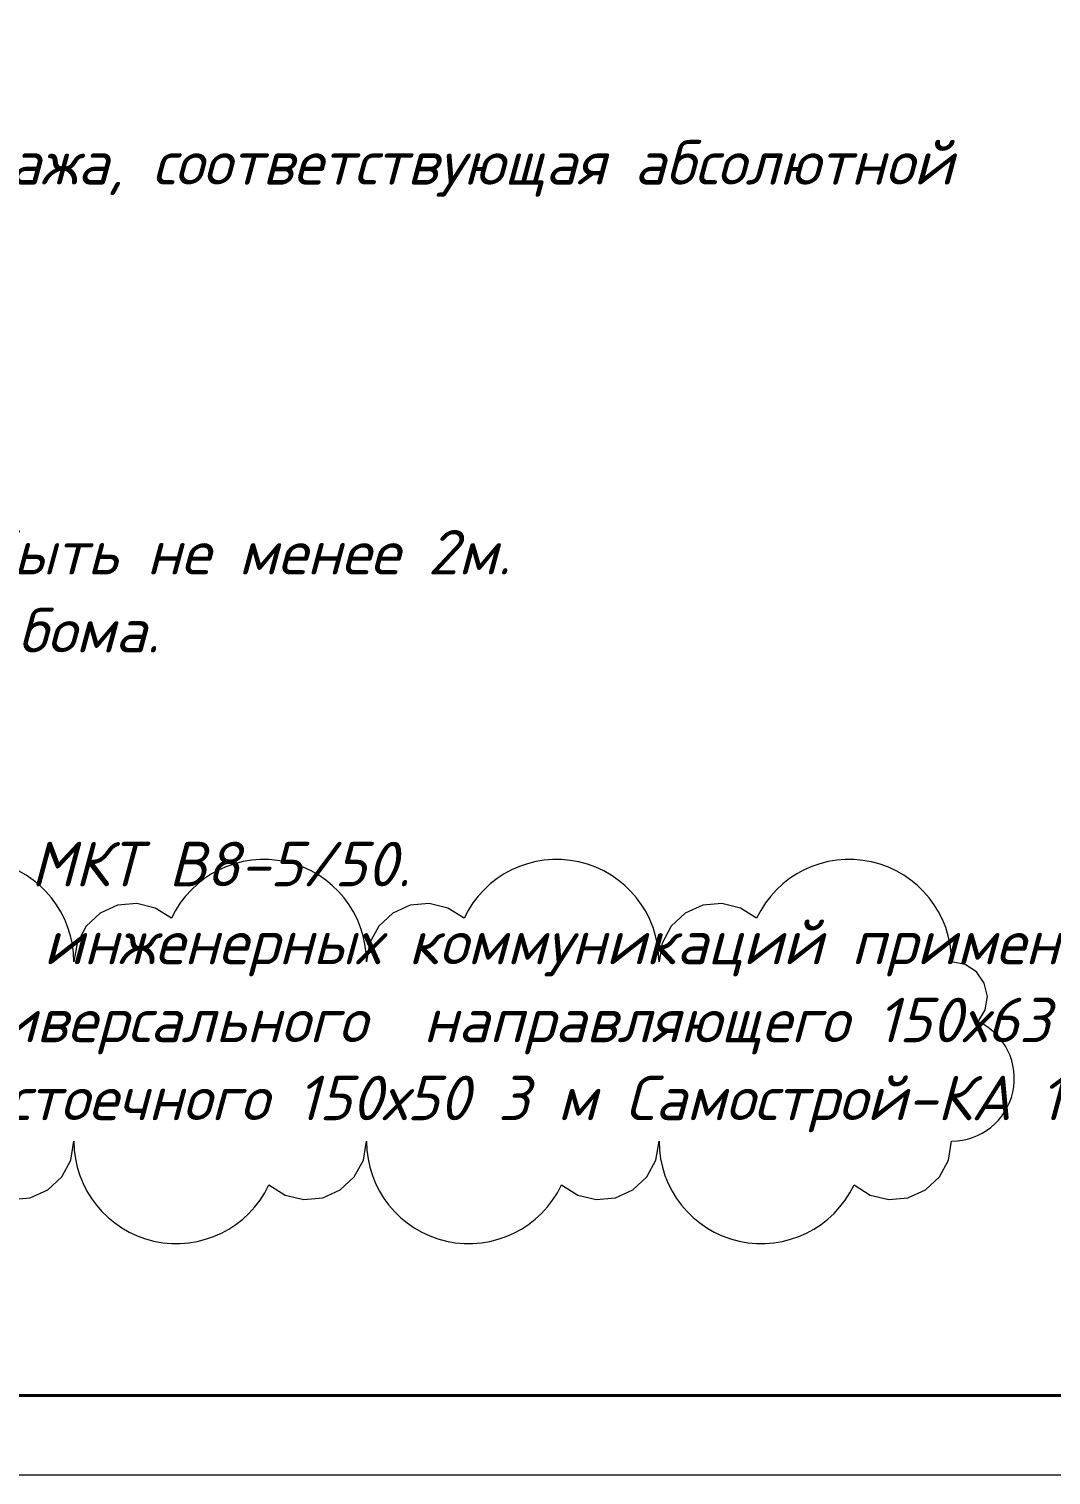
# Model space of a CAD drawing. Header units: millimetres. Extents: x -81576 to 1046824, y -248937 to 691537.
# Drawn here: x 12895 to 19314, y 605295 to 614374 of the extents above; entities that cross this region are included whole.
import ezdxf

# ---------------------------------------------------------------- set-up
doc = ezdxf.new("R2010")
doc.units = ezdxf.units.MM
doc.layers.add('PDF _Геометрия', color=7, linetype='Continuous', true_color=0x1d1d1d)
doc.layers.add('PDF _Текст', color=7, linetype='Continuous')
doc.styles.add('PDF ISOCPEUR Italic', font='isocpeui.ttf')

msp = doc.modelspace()

# ---------------------------------------------------------------- linework, layer by layer
at = {"layer": 'PDF _Геометрия', "color": 7, "lineweight": 20}
msp.add_lwpolyline([(38489.1, 689395.2), (38489.1, 605295.1), (-80411, 605295.1), (-80411, 689395.2)], close=True, dxfattribs=at)
at = {"layer": 'PDF _Геометрия', "color": 7, "lineweight": 40}
msp.add_lwpolyline([(37989.1, 688895.2), (37989.1, 605795.1), (-78411, 605795.1), (-78411, 688895.2)], close=True, dxfattribs=at)
at = {"layer": 'PDF _Геометрия', "color": 1, "lineweight": 9}
msp.add_lwpolyline([(12783.6, 607025.1), (12903.3, 607036.1), (13013.1, 607085.2), (13101.1, 607167), (13158, 607272.9), (13177.7, 607391.5, 0.801084), (14402.5, 607117.7), (14504, 607053.3), (14620.9, 607025.1), (14740.6, 607036.1), (14850.4, 607085.2), (14938.4, 607167), (14995.3, 607272.9), (15015, 607391.5, 0.801084), (16239.8, 607117.7), (16341.3, 607053.3), (16458.2, 607025.1), (16577.9, 607036.1), (16687.7, 607085.2), (16775.7, 607167), (16832.6, 607272.9), (16852.2, 607391.5, 0.801084), (18077.1, 607117.7), (18178.6, 607053.3), (18295.5, 607025.1), (18415.2, 607036.1), (18525, 607085.2), (18613, 607167), (18669.9, 607272.9), (18689.5, 607391.5, 0.801082), (18857.3, 608141.7), (18901.2, 608215.3), (18914.4, 608300.1), (18895, 608383.6), (18845.7, 608453.8), (18773.7, 608500.4), (18689.5, 608516.8, 0.801089), (17464.7, 608790.7), (17363.2, 608855.1), (17246.3, 608883.3), (17126.6, 608872.2), (17016.8, 608823.2), (16928.8, 608741.3), (16871.9, 608635.4), (16852.2, 608516.8, 0.801091), (15627.4, 608790.7), (15525.9, 608855.1), (15409, 608883.3), (15289.3, 608872.2), (15179.5, 608823.2), (15091.5, 608741.3), (15034.6, 608635.4), (15015, 608516.8, 0.80109), (13790.1, 608790.7), (13688.6, 608855.1), (13571.7, 608883.3), (13452, 608872.2), (13342.3, 608823.2), (13254.2, 608741.3), (13197.3, 608635.4), (13177.7, 608516.8, 0.80109), (11952.8, 608790.7)], format="xyb", dxfattribs=at)

# ---------------------------------------------------------------- texts
at = {"layer": 'PDF _Текст', "char_height": 279.4, "attachment_point": 4, "style": 'PDF ISOCPEUR Italic'}
for s, insert in [('2. За отметку 0,000 принята отметка верха чистого пола первого этажа, соответствующая абсолютной', (523.6, 613498.5)), ('6. В коридоре высота до низа инженерных коммуникаций должна быть не менее 2м.', (523.6, 611051.1)), ('7. Узлы крепления стен и перегородок  см. листы 10-11 данного альбома.', (523.7, 610561.6)), ('10. Для крепления опорных уголков перемычек использовать анкера МКТ В8-5/50.', (523.7, 609093.2)), ('11. Для деления на секции технических  помещений для прокладки инженерных коммуникаций применять', (523.7, 608603.7)), ('комплектную систему КНАУФ С112, с применением Профиля ЛСТК универсального  направляющего 150х63 3 м', (523.7, 608114.2)), ('Самострой-КА 1,5 мм (или аналог), Профиля ЛСТК универсального  стоечного 150х50 3 м Самострой-КА 1,5', (523.7, 607624.8))]:
    msp.add_mtext(s, dxfattribs=dict(at, insert=insert))

doc.saveas('drawing.dxf')
